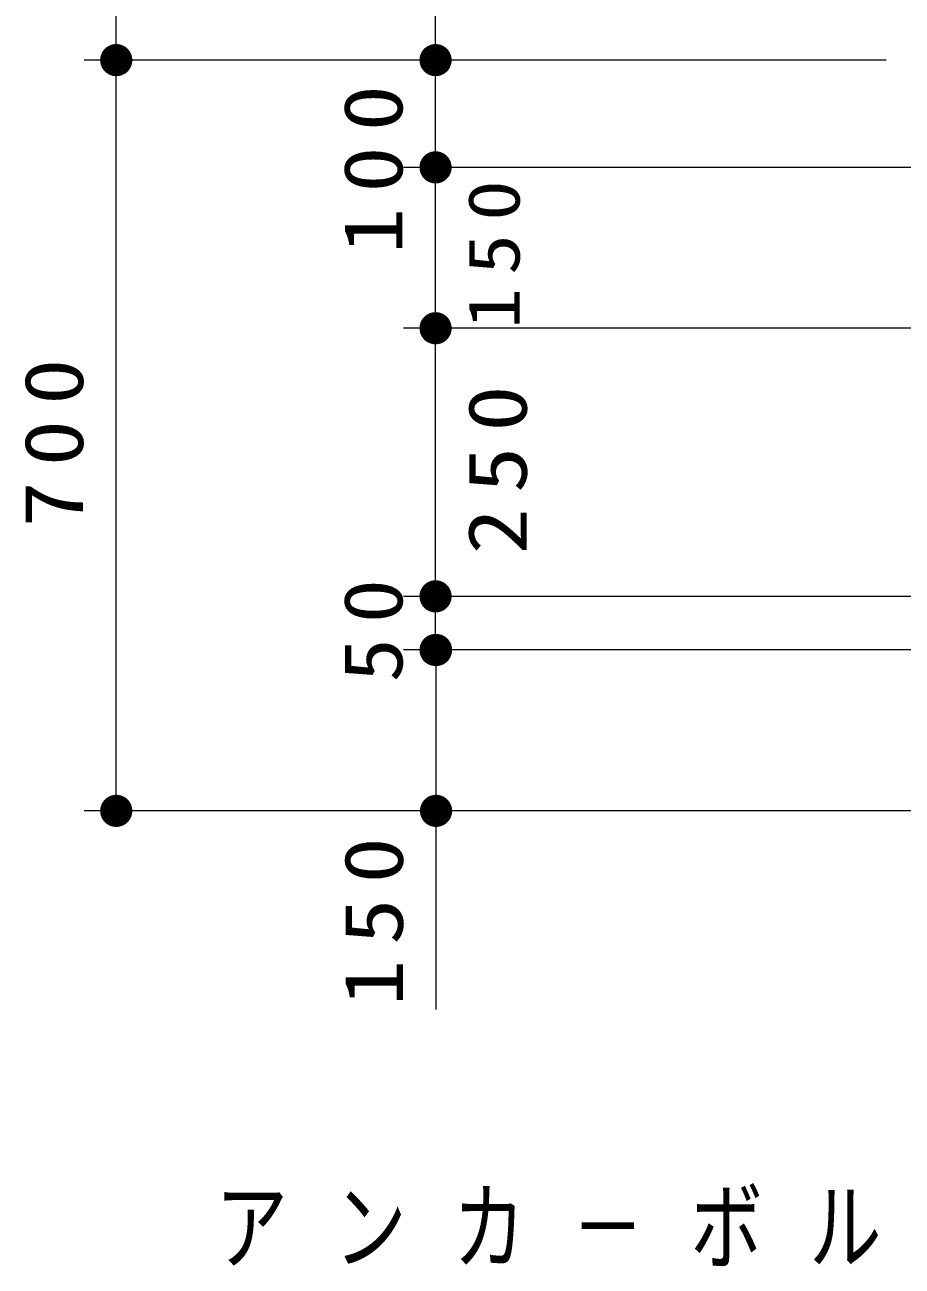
# Model space of a CAD drawing. Units: millimetres on the paper, scale 1:30. Extents: x -365 to 0, y 0 to 257.
# Drawn here: x -169.03 to -141.76, y 95.46 to 134.04 of the extents above; entities that cross this region are included whole.
import ezdxf

# ---------------------------------------------------------------- set-up
doc = ezdxf.new("R2010")
doc.units = ezdxf.units.MM
doc.layers.add('1_30', color=190, linetype='Continuous', lineweight=25)
doc.styles.add('ＭＳ ゴシック', font='')
doc.styles.get('ＭＳ ゴシック').set_extended_font_data('MS Gothic')

# ---------------------------------------------------------------- blocks, each defined once
blk = doc.blocks.new('filled_dot')
at = {"color": 0, "linetype": 'Continuous', "lineweight": -2, "const_width": 1.25}
blk.add_lwpolyline([(-0.625, 0, 1), (0.625, 0, 1)], format="xyb", close=True, dxfattribs=at)

msp = doc.modelspace()

# ---------------------------------------------------------------- linework, layer by layer
at = {"layer": '1_30', "color": 7, "lineweight": 13}
for p, q in [((-166.185, 132.94), (-166.185, 212.37)), ((-156.262, 132.94), (-156.262, 146.44)), ((-142.262, 132.94), (-167.185, 132.94)), ((-142.262, 132.94), (-167.185, 132.94)), ((-166.185, 109.607), (-166.185, 132.94)), ((-142.262, 132.94), (-157.262, 132.94)), ((-142.262, 132.94), (-157.262, 132.94)), ((-156.262, 129.607), (-156.262, 132.94)), ((-128.852, 129.607), (-157.262, 129.607)), ((-128.852, 129.607), (-157.262, 129.607)), ((-156.262, 124.607), (-156.262, 129.607)), ((-128.852, 124.607), (-157.262, 124.607)), ((-128.852, 124.607), (-157.262, 124.607)), ((-156.262, 116.274), (-156.262, 124.607)), ((-130.519, 116.274), (-157.262, 116.274)), ((-130.519, 116.274), (-157.262, 116.274)), ((-156.262, 114.607), (-156.262, 116.274)), ((-130.519, 114.607), (-157.262, 114.607)), ((-130.519, 114.607), (-157.247, 114.607)), ((-156.247, 103.431), (-156.247, 114.607)), ((-130.519, 109.607), (-167.185, 109.607)), ((-130.519, 109.607), (-157.247, 109.607))]:
    msp.add_line(p, q, dxfattribs=at)

# ---------------------------------------------------------------- block references
at = {"layer": '1_30', "color": 7, "lineweight": 13, "xscale": 0.4, "yscale": 0.4}
for p, rotation in [((-166.185, 132.94), 270), ((-166.185, 132.94), 90), ((-156.262, 132.94), 270), ((-156.262, 132.94), 90), ((-156.262, 129.607), 90), ((-156.262, 129.607), 270), ((-156.262, 124.607), 90), ((-156.262, 124.607), 270), ((-156.262, 116.274), 90), ((-156.262, 116.274), 270), ((-156.262, 114.607), 90), ((-156.247, 114.607), 270), ((-166.185, 109.607), 90), ((-156.247, 109.607), 90)]:
    msp.add_blockref('filled_dot', p, dxfattribs=dict(at, rotation=rotation))

# ---------------------------------------------------------------- texts
at = {"layer": '1_30', "color": 7, "rotation": 90, "style": 'ＭＳ ゴシック'}
for s, insert, char_height, attachment_point in [('\\T1.33;\\W1.15;100', (-157.262, 129.776), 1.833, 8), ('\\T1.33;\\W1.15;150', (-155.262, 127.107), 1.613, 2), ('\\T1.33;\\W1.15;700', (-167.185, 121.274), 1.833, 8), ('\\T1.33;\\W1.15;250', (-155.262, 120.44), 1.833, 2), ('\\T1.34;\\W1.1;50', (-157.262, 115.44), 1.833, 8), ('\\T1.33;\\W1.15;150', (-157.247, 106.399), 1.833, 8)]:
    msp.add_mtext(s, dxfattribs=dict(at, insert=insert, char_height=char_height, attachment_point=attachment_point))
at = {"layer": '1_30', "color": 7, "insert": (-163.101, 96.62), "char_height": 2.199, "attachment_point": 4, "style": 'ＭＳ ゴシック'}
msp.add_mtext('\\T1.64;\\W0.75;アンカ－ボルト', dxfattribs=at)

doc.saveas('drawing.dxf')
